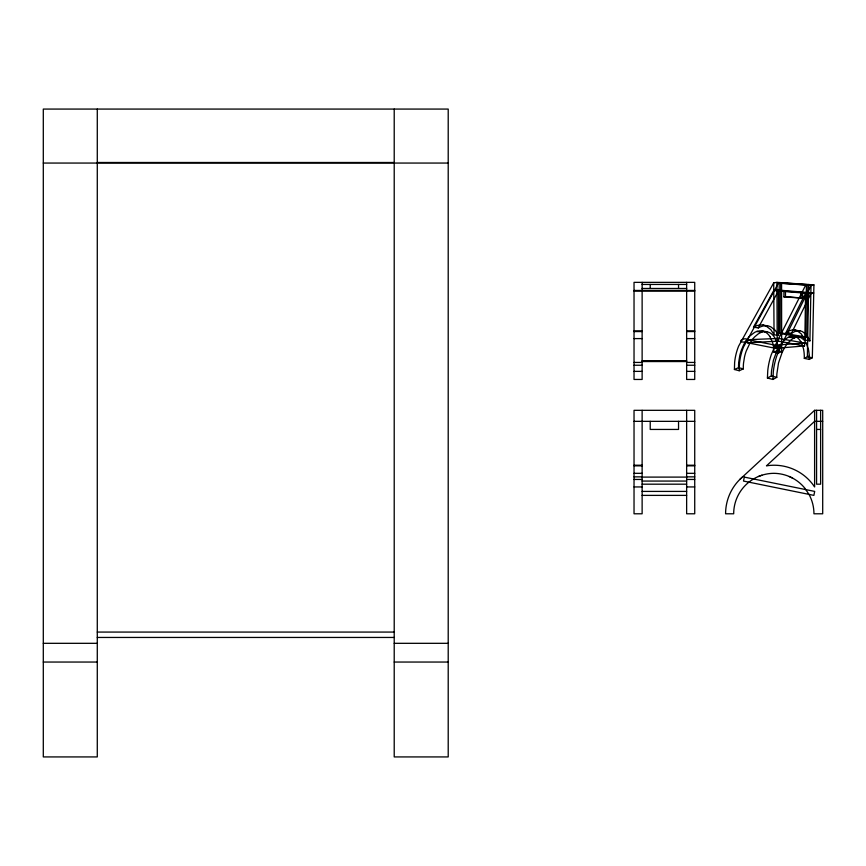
<?xml version="1.0" encoding="UTF-8"?>
<svg xmlns="http://www.w3.org/2000/svg" width="866" height="866" viewBox="0 0 866 866"><rect width="100%" height="100%" fill="white"/><g stroke="black" fill="none" stroke-linecap="round" stroke-linejoin="round"><path stroke-width="1.3" d="M686.641 282.359L686.641 379.46L694.727 379.46L694.727 282.359L634.031 282.359L634.031 379.46L642.128 379.46L642.128 282.359M783.914 291.192L802.663 292.318L802.587 298.153L783.914 296.876L783.914 291.398M783.914 296.876L785.473 296.54L785.484 290.889M782.15 352.375L778.523 362.962L776.878 373.82A54.385 54.385 0 0 0 776.78 377.327L772.905 379.46L767.417 378.041L767.774 370.507A72.56 72.56 0 0 1 771.205 354.876L775.351 345.231M772.905 379.46L773.295 371.86A75.245 75.245 0 0 1 776.726 356.045L780.861 346.281L747.856 339.71L747.542 342.795L775.774 348.359L804.492 345.924L804.817 343.066L778.761 338.465M801.093 298.51L801.169 292.86M775.211 338.574L774.442 337.285A13.163 13.163 0 0 0 769.798 332.728L768.348 332.176A9.678 9.678 0 0 0 766.756 331.765L762.112 330.985A11.236 11.236 0 0 0 756.787 331.483L761.766 332.154A15.848 15.848 0 0 0 757.999 334.092L754.643 336.896A32.735 32.735 0 0 0 749.869 343.272L746.221 351.044A50.596 50.596 0 0 0 744.522 356.911L743.548 362.951A45.79 45.79 0 0 0 743.32 368.873L739.207 370.735L734.411 369.49L734.628 362.421A58.704 58.704 0 0 1 738.622 346.129L773.706 282.836L776.932 282.359L813.921 284.882L812.33 357.745L809.32 359.412L804.319 358.383L804.265 355.103A39.403 39.403 0 0 0 803.41 348.489L801.754 343.488M813.921 284.882L810.998 285.434L809.905 340.879L804.839 340.013L805.586 293.238L786.057 332.447L791.459 333.323L810.836 293.682L813.737 293.011L776.964 289.958L773.76 290.543L753.463 327.142L758.215 327.911L778.415 290.933L778.566 335.51L774.052 334.741L770.772 329.643L766.345 326.222A12.059 12.059 0 0 0 762.914 325.14L767.568 325.865A11.713 11.713 0 0 1 770.957 326.947L775.33 330.379L778.566 335.51M805.575 337.794L806.441 284.925L779.173 283.041L779.313 333.41L805.575 337.794L807.004 337.166L807.924 284.654L780.764 282.792L780.851 332.847L779.313 333.41M809.32 359.412L809.245 355.461M804.319 358.383L807.372 356.749L808.682 284.524L805.716 285.066L774.031 347.829L779.552 348.911L810.998 285.434L778.382 283.16L743.45 347.125A60.447 60.447 0 0 0 739.456 363.601L739.207 370.735M775.774 348.359L776.142 345.09L804.817 343.066M747.542 342.795L778.307 341.15L778.61 338.433L747.856 339.71M787.973 342.968L791.113 339.883A15.794 15.794 0 0 1 793.765 338.141L794.631 337.751L788.32 337.285A16.032 16.032 0 0 0 785.743 338.942L782.55 341.983A39.533 39.533 0 0 0 776.748 351.293L773.457 360.169L771.563 370.507A53.876 53.876 0 0 0 771.325 375.952L767.417 378.041M739.813 479.45L814.603 410.322L822.7 410.322L822.7 513.787L813.953 513.787A40.464 40.464 0 0 0 809.115 494.594L804.86 488.218A40.464 40.464 0 0 0 773.825 473.323A40.453 40.453 0 0 0 733.686 513.787L725.589 513.787A48.55 48.55 0 0 1 739.813 479.45L742.617 476.852M781.652 351.585L777.235 350.698L773.923 352.148L778.372 353.057L781.652 351.585L781.576 282.673L778.382 283.16M734.411 369.49L738.568 367.66L743.331 368.873M789.164 336.896L789.056 336.939A9.288 9.288 0 0 1 793.97 336.268M758.432 476.495L761.918 475.218M801.169 292.643L802.663 292.318M97.284 162.494L394.214 162.494M43.3 163.057L448.209 163.057M642.128 284.438L686.641 284.438M642.128 288.475L686.641 288.475M634.031 290.446L694.727 290.446M634.031 291.095L694.727 291.095M634.031 330.909L642.128 330.909M686.641 330.909L694.727 330.909M634.031 331.559L642.128 331.559M686.641 331.559L694.727 331.559M634.031 338.595L642.128 338.595M686.641 338.595L694.727 338.595M642.128 360.743L686.641 360.743M642.128 361.555L686.641 361.555M634.031 362.432L642.128 362.432M686.641 362.432L694.727 362.432M634.031 365.236L642.128 365.236M686.641 365.236L694.727 365.236M634.031 371.373L642.128 371.373M686.641 371.373L694.727 371.373M634.031 421.341L694.727 421.341M822.7 421.341L814.603 421.341L766.464 465.843A48.55 48.55 0 0 1 814.603 486.941L814.603 410.322M816.573 429.439L820.622 429.439M634.031 465.226L642.128 465.226M686.641 465.226L694.727 465.226M634.031 465.843L642.128 465.843M686.641 465.843L694.727 465.843M634.031 473.323L642.128 473.323M686.641 473.323L694.727 473.323M634.031 476.852L642.128 476.852M686.641 476.852L694.727 476.852M642.128 477.101L686.641 477.101M634.031 479.45L642.128 479.45M686.641 479.45L694.727 479.45M642.128 481.063L686.641 481.063M642.128 484.181L686.641 484.181M634.031 486.941L642.128 486.941M686.641 486.941L694.727 486.941M642.128 491.412L686.641 491.412M642.128 495.384L686.641 495.384M97.284 632.072L394.214 632.072M97.284 637.452L394.214 637.452M43.3 643.319L97.284 643.319M394.214 643.319L448.209 643.319M43.3 662.046L97.284 662.046M394.214 662.046L448.209 662.046M773.76 290.543L810.836 293.682M785.473 296.54L802.587 298.153M780.851 332.847L807.004 337.166M778.307 341.15L804.492 345.924M807.372 356.749L812.33 357.745M771.335 375.952L776.78 377.327M789.197 476.495L792.542 478.086M765.143 332.014L763.769 331.407A9.981 9.981 0 0 0 762.123 330.985M796.525 337.22L795.432 336.722A7.935 7.935 0 0 0 793.97 336.322L799.221 337.21A7.653 7.653 0 0 1 801.267 337.859L804.059 339.959L806.354 343.304M769.896 336.484L772.634 342.611A35.484 35.484 0 0 1 773.879 352.148M800.866 341.745L801.277 342.481M775.243 338.649L777.138 343.456M806.387 343.391L808.443 349.442A39.912 39.912 0 0 1 809.234 355.461M804.839 340.013L801.353 333.973L797.207 330.801A9.548 9.548 0 0 0 794.826 330.108L800.108 330.931A9.158 9.158 0 0 1 802.436 331.624L806.506 334.796L809.905 340.879M773.706 282.836L774.052 334.741M776.932 282.359L777.235 350.698M820.622 410.322L820.622 484.181L816.573 484.181L816.573 410.322M686.641 410.322L686.641 513.787L694.727 513.787L694.727 410.322L634.031 410.322L634.031 513.787L642.128 513.787L642.128 410.322M678.543 284.438L678.543 288.475M678.543 421.341L678.543 429.439L650.225 429.439L650.225 421.341M650.225 284.438L650.225 288.475M394.214 109.073L394.214 756.927L448.209 756.927L448.209 109.073L43.3 109.073L43.3 756.927L97.284 756.927L97.284 109.073M758.27 327.998A15.361 15.361 0 0 1 767.59 325.648M761.485 332.284A10.944 10.944 0 0 1 766.767 331.732M791.556 333.442A13.412 13.412 0 0 1 800.108 330.617M794.382 337.892A8.974 8.974 0 0 1 799.231 337.155M796.817 337.285A12.232 12.232 0 0 1 800.801 341.778M782.225 352.397A40.55 40.55 0 0 1 787.919 342.925M777.17 343.445A36.34 36.34 0 0 1 778.328 353.057M753.539 327.251A14.928 14.928 0 0 1 762.924 324.988M738.557 367.66A44.523 44.523 0 0 1 738.774 361.804L739.737 355.829A49.145 49.145 0 0 1 741.426 350.016L743.775 344.614A34.391 34.391 0 0 1 749.848 335.986L754.589 332.436A14.982 14.982 0 0 1 757.068 331.353M765.176 331.949A13.315 13.315 0 0 1 769.842 336.517M786.198 332.62A12.579 12.579 0 0 1 794.847 329.892M744.305 477.101L743.504 481.063L813.888 495.384L814.69 491.412L744.305 477.101M745.756 342.092C732.149 342.655 750.8 334.395 745.756 342.092"/></g></svg>
